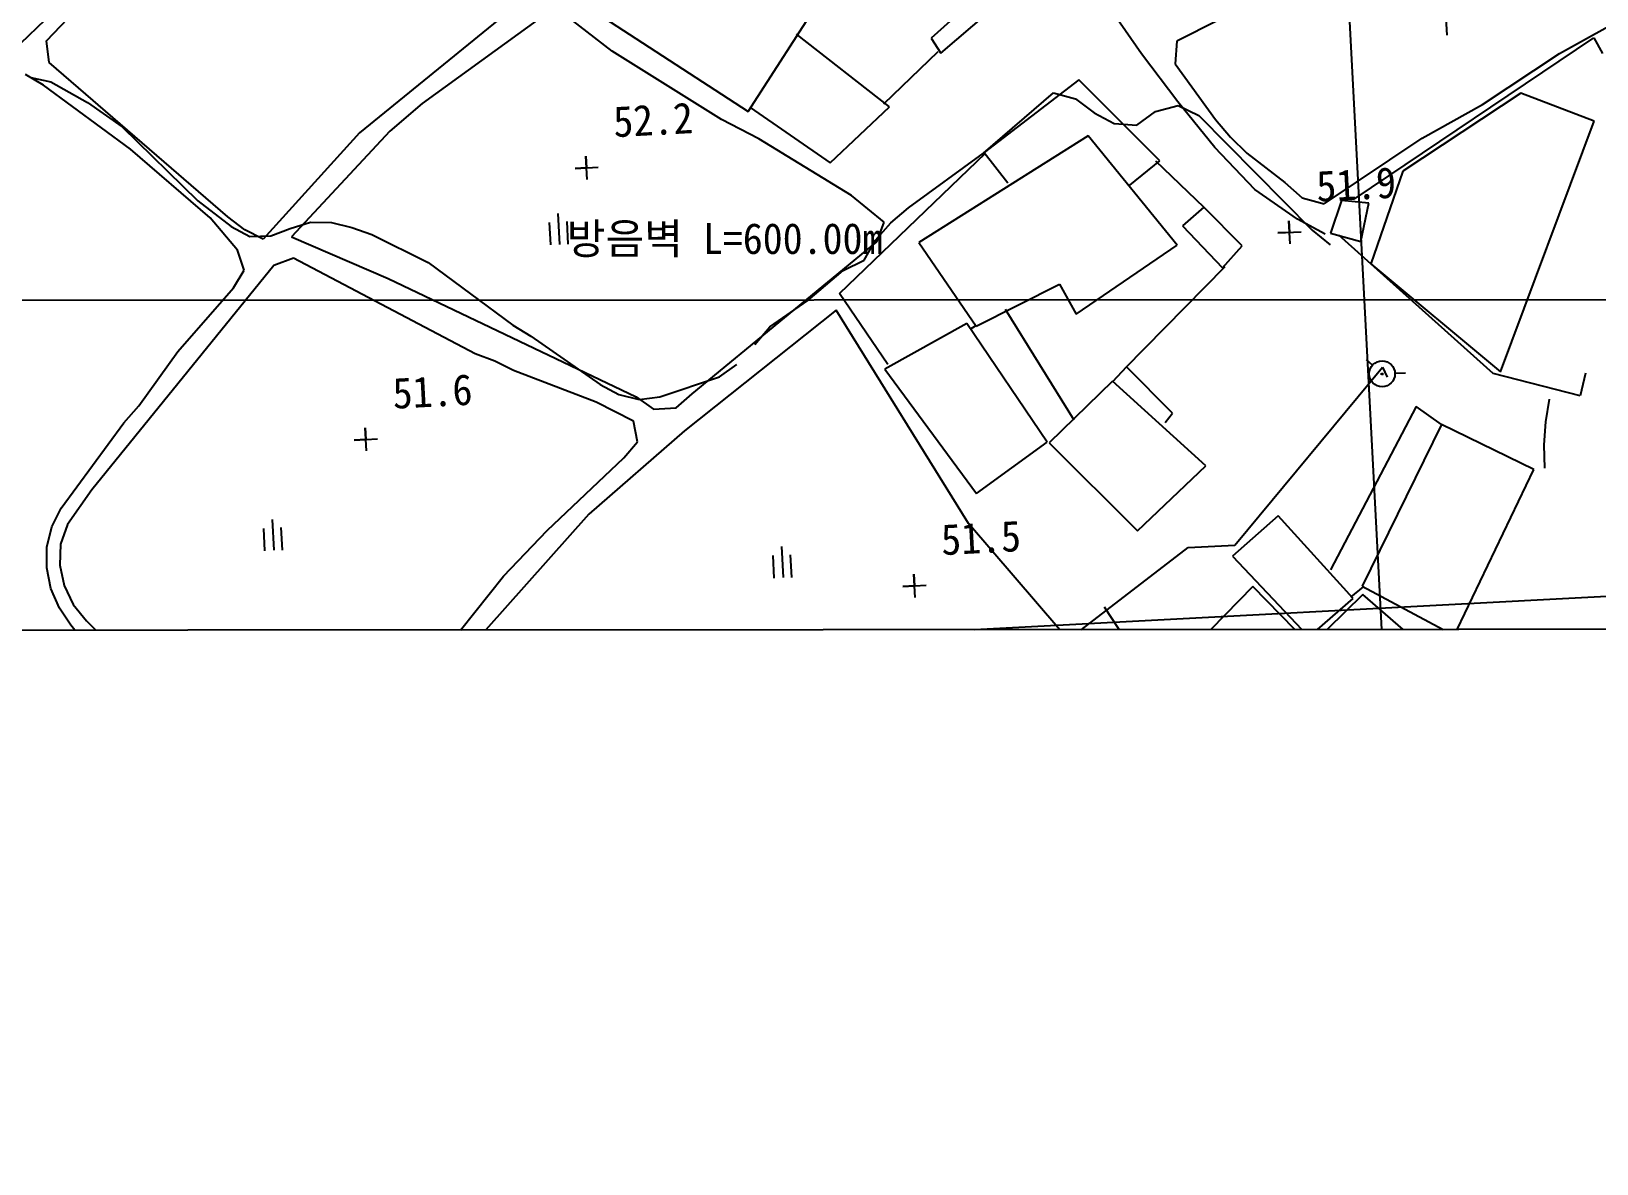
# Model space of a CAD drawing. Header units: millimetres. Extents: x 6886 to 7682, y 1103 to 1810.
# Drawn here: x 7122.1 to 7223.5, y 1363.4 to 1436.7 of the extents above; entities that cross this region are included whole.
import ezdxf
from ezdxf.enums import TextEntityAlignment as Align
from ezdxf.xclip import XClip

# ---------------------------------------------------------------- set-up
doc = ezdxf.new("R2010")
doc.units = ezdxf.units.MM
doc.header["$LTSCALE"] = 10
doc.header["$MEASUREMENT"] = 0
doc.header["$XCLIPFRAME"] = 2
doc.layers.add('TX-PAPR', color=2, linetype='Continuous', plot=False)
doc.layers.add('TZ-BASE', color=253, linetype='Continuous')
doc.styles.add('GHS', font='GulimChe.ttf')
doc.styles.add('GUL', font='GulimChe.ttf')

# ---------------------------------------------------------------- blocks, each defined once
blk = doc.blocks.new('JD-4F4DFDFGR14')
at = {"layer": 'TZ-BASE'}
for p, q in [((230.81, 139.26), (249.26, -210.6)), ((201.06, -41.32, -23.8), (209.67, -28, -23.8)), ((189.91, -31.28, -32.64), (175.88, -42.71, -32.64)), ((151.4, -39.32, -33.06), (159.3, -31.76, -33.06)), ((253.64, -37.56, -31.64), (261.5, -33.19, -31.64)), ((155.6, -36.74, -32.64), (158.43, -33.79, -32.64)), ((190.39, -34.4, -23.8), (201.06, -41.32, -23.8)), ((215.8, -33.99, -28.41), (212.93, -36.58, -28.41)), ((226.56, -37.58, -31.18), (223.99, -33.88, -31.18)), ((187.64, -35.23, -32.64), (179.94, -40.81, -32.64)), ((192.26, -37.42, -32.64), (189.01, -34.92, -32.64)), ((213.55, -37.54, -28.41), (216.66, -34.89, -28.41)), ((231.54, -35.41, -31.64), (228.84, -36.77, -31.64)), ((246.35, -36.38, -32.22), (246.28, -34.88, -32.22)), ((210.23, -41.03, -29.17), (204.19, -36.32, -29.17)), ((155.77, -38.16, -32.64), (155.6, -36.74, -32.64)), ((199.34, -41.85, -32.64), (192.26, -37.42, -32.64)), ((213.35, -37.45, -30.35), (209.83, -40.85, -30.35)), ((212.93, -36.58, -28.41), (213.55, -37.54, -28.41)), ((228.84, -36.77, -31.64), (228.74, -38.24, -31.64)), ((240.34, -47, -30.62), (255.86, -36.56, -30.62)), ((255.86, -36.56, -30.62), (256.43, -37.57, -30.62)), ((167.36, -48.15, -32.64), (155.77, -38.16, -32.64)), ((228.91, -40.69, -31.18), (226.56, -37.58, -31.18)), ((228.74, -38.24, -31.64), (231.35, -41.84, -31.64)), ((248.64, -40.86, -31.64), (253.64, -37.56, -31.64)), ((155.41, -39.62, -33.64), (154.25, -38.93, -33.64)), ((154.58, -39.13, -32.64), (155.89, -39.41, -32.64)), ((155.89, -39.41, -32.64), (158.26, -40.75, -32.64)), ((222.49, -39.27, -29.83), (216.36, -43.98, -29.83)), ((227.75, -44.51, -29.83), (222.49, -39.27, -29.83)), ((161.04, -43.77, -33.64), (155.41, -39.62, -33.64)), ((216.31, -44.03, -32.64), (220.85, -40.11, -32.64)), ((220.85, -40.11, -32.64), (222.28, -40.51, -32.64)), ((222.28, -40.51, -32.64), (223.49, -41.4, -32.64)), ((251.12, -40.14, -24.32), (243.48, -45.19, -24.32)), ((255.89, -41.95, -24.32), (251.12, -40.14, -24.32)), ((158.26, -40.75, -32.64), (160.51, -42.32, -32.64)), ((179.94, -40.81, -32.64), (177.85, -42.59, -32.64)), ((201.2, -41.07, -29.17), (206.37, -44.64, -29.17)), ((206.37, -44.64, -29.17), (210.23, -41.03, -29.17)), ((223.49, -41.4, -32.64), (224.78, -42.1, -32.64)), ((226.26, -42.2, -32.64), (227.46, -41.33, -32.64)), ((227.46, -41.33, -32.64), (228.92, -40.94, -32.64)), ((231.31, -43.66, -31.18), (228.91, -40.69, -31.18)), ((228.92, -40.94, -32.64), (230.26, -41.58, -32.64)), ((230.26, -41.58, -32.64), (237.61, -49, -32.64)), ((244.73, -43.04, -31.64), (248.64, -40.86, -31.64)), ((160.51, -42.32, -32.64), (165.42, -47.1, -32.64)), ((177.85, -42.59, -32.64), (171.48, -49.43, -32.64)), ((201.75, -43.09, -32.64), (199.34, -41.85, -32.64)), ((224.78, -42.1, -32.64), (226.26, -42.2, -32.64)), ((231.35, -41.84, -31.64), (232.32, -42.99, -31.64)), ((249.82, -58.19, -24.32), (255.89, -41.95, -24.32)), ((175.88, -42.71, -32.64), (169.65, -49.59, -32.64)), ((207.76, -46.77, -32.64), (201.75, -43.09, -32.64)), ((223.09, -42.89, -29.42), (212.12, -49.81, -29.42)), ((228.86, -49.97, -29.42), (223.09, -42.89, -29.42)), ((232.32, -42.99, -31.64), (233.38, -44.03, -31.64)), ((238.39, -47.31, -31.64), (244.73, -43.04, -31.64)), ((166.2, -48.22, -33.64), (161.04, -43.77, -33.64)), ((190.64, -45.72, -32.47), (190.56, -44.22, -32.47)), ((190.56, -44.22, -32.47), (190.6, -44.97, -32.47)), ((206.98, -53.11, -29.54), (216.45, -44.03, -29.54)), ((211.46, -47.57, -32.64), (216.31, -44.03, -32.64)), ((216.36, -43.98, -29.83), (217.89, -45.94, -29.83)), ((225.79, -46.09, -29.83), (227.75, -44.51, -29.83)), ((227.46, -44.51, -29.54), (230.6, -47.51, -29.54)), ((233.9, -46.37, -31.18), (231.31, -43.66, -31.18)), ((233.38, -44.03, -31.64), (235.85, -45.92, -31.64)), ((189.85, -45.01, -32.47), (191.35, -44.93, -32.47)), ((190.6, -44.97, -32.47), (189.85, -45.01, -32.47)), ((243.48, -45.19, -24.32), (241.41, -51.19, -24.32)), ((236.66, -48.3, -31.18), (233.9, -46.37, -31.18)), ((235.85, -45.92, -31.64), (236.96, -46.92, -31.64)), ((165.42, -47.1, -32.64), (167.58, -48.77, -32.64)), ((209.88, -48.49, -32.64), (207.76, -46.77, -32.64)), ((210.32, -48.54, -32.64), (211.46, -47.57, -32.64)), ((230.6, -47.51, -30.37), (229.21, -48.73, -30.37)), ((233.08, -50.03, -30.37), (230.6, -47.51, -30.37)), ((236.96, -46.92, -31.64), (238.39, -47.31, -31.64)), ((239.51, -47.08, -30.3), (238.79, -49.21, -30.3)), ((241.28, -47.27, -30.3), (239.51, -47.08, -30.3)), ((240.77, -49.74, -30.3), (241.28, -47.27, -30.3)), ((167.99, -50.31, -33.64), (166.2, -48.22, -33.64)), ((168.45, -48.98, -32.64), (167.36, -48.15, -32.64)), ((171.4, -48.9, -32.64), (172.72, -48.5, -32.64)), ((172.72, -48.5, -32.64), (174.07, -48.51, -32.64)), ((174.07, -48.51, -32.64), (175.39, -48.84, -32.64)), ((188.18, -48.51, -33.08), (188.26, -49.96, -33.08)), ((188.74, -47.92, -33.08), (188.85, -49.93, -33.08)), ((189.41, -49.92, -33.08), (189.33, -48.45, -33.08)), ((209.32, -49.65, -32.64), (210.32, -48.54, -32.64)), ((209.41, -49.77, -32.64), (209.88, -48.49, -32.64)), ((236.18, -49.9, -32.71), (236.1, -48.4, -32.71)), ((236.1, -48.4, -32.71), (236.14, -49.15, -32.71)), ((238.45, -49.27, -31.18), (236.66, -48.3, -31.18)), ((700.05, -49.35), (0.06, -86.26)), ((167.58, -48.77, -32.64), (168.79, -49.41, -32.64)), ((169.65, -49.59, -32.64), (168.45, -48.98, -32.64)), ((168.79, -49.41, -32.64), (170.13, -49.38, -32.64)), ((170.13, -49.38, -32.64), (171.4, -48.9, -32.64)), ((171.48, -49.43, -32.64), (177.74, -52.15, -32.64)), ((175.39, -48.84, -32.64), (176.68, -49.3, -32.64)), ((176.68, -49.3, -32.64), (180.33, -51.1, -32.64)), ((208.58, -50.95, -32.64), (209.32, -49.65, -32.64)), ((229.21, -48.73, -30.37), (231.8, -51.44, -30.37)), ((235.39, -49.19, -32.71), (236.89, -49.11, -32.71)), ((236.14, -49.15, -32.71), (235.39, -49.19, -32.71)), ((237.61, -49, -32.64), (238.77, -49.95, -32.64)), ((238.79, -49.21, -30.3), (240.77, -49.74, -30.3)), ((249.33, -58.3, -30.64), (239.34, -49.34, -30.64)), ((168.42, -51.59, -33.64), (167.99, -50.31, -33.64)), ((197.44, -59.6, -32.64), (209.41, -49.77, -32.64)), ((212.12, -49.81, -29.42), (215.83, -55.23, -29.42)), ((222.33, -54.44, -29.42), (228.86, -49.97, -29.42)), ((231.8, -51.44, -30.37), (233.08, -50.03, -30.37)), ((170.33, -51.3, -32.64), (158.55, -65.82, -32.64)), ((167.73, -52.75, -33.64), (168.42, -51.59, -33.64)), ((171.61, -50.82, -32.64), (170.33, -51.3, -32.64)), ((183.37, -57.02, -32.64), (171.61, -50.82, -32.64)), ((180.33, -51.1, -32.64), (185.82, -55.17, -32.64)), ((204.93, -53.56, -32.64), (207.23, -51.63, -32.64)), ((207.23, -51.63, -32.64), (208.58, -50.95, -32.64)), ((231.95, -51.39, -30.52), (225.48, -57.97, -30.52)), ((241.41, -51.19, -24.32), (249.82, -58.19, -24.32)), ((177.74, -52.15, -32.64), (193.81, -59.81, -32.64)), ((215.83, -55.23, -29.42), (221.24, -52.51, -29.42)), ((221.24, -52.51, -29.42), (222.33, -54.44, -29.42)), ((0.03, -53.63), (500.03, -53.37)), ((164.11, -56.87, -33.64), (167.73, -52.75, -33.64)), ((202.48, -55.26, -32.64), (204.93, -53.56, -32.64)), ((210.12, -57.72, -29.54), (206.98, -53.11, -29.54)), ((206.77, -54.19, -31.65), (196.95, -62.01, -31.65)), ((215.34, -68, -31.65), (206.77, -54.19, -31.65)), ((222.2, -61.31, -29.56), (217.75, -54.14, -29.56)), ((185.82, -55.17, -32.64), (186.98, -55.87, -32.64)), ((201.49, -56.42, -32.64), (202.48, -55.26, -32.64)), ((215.23, -55.06, -29.86), (209.93, -58.02, -29.86)), ((220.43, -62.74, -29.86), (215.23, -55.06, -29.86)), ((215.78, -55.23, -29.83), (215.44, -55.44, -29.83)), ((186.98, -55.87, -32.64), (191.48, -59.01, -32.64)), ((161.59, -60.39, -33.64), (164.11, -56.87, -33.64)), ((184.66, -57.49, -32.64), (183.37, -57.02, -32.64)), ((185.86, -58.09, -32.64), (184.66, -57.49, -32.64)), ((199.21, -58.5, -32.64), (200.33, -57.72, -32.64)), ((241.12, -57.39, -32.16), (241.51, -57.76, -32.16)), ((191.23, -60.14, -32.64), (185.86, -58.09, -32.64)), ((195.34, -59.81, -32.64), (199.21, -58.5, -32.64)), ((209.93, -58.02, -29.86), (215.87, -66.07, -29.86)), ((224.67, -58.78, -29.12), (220.58, -62.79, -29.12)), ((225.57, -57.87, -29.61), (224.67, -58.83, -29.61)), ((230.73, -64.28, -29.12), (224.67, -58.78, -29.12)), ((228.56, -60.87, -29.61), (225.57, -57.87, -29.61)), ((232.61, -69.42, -31.55), (242.16, -57.89, -31.55)), ((242.03, -58.31, -32.16), (242.24, -58.32, -32.16)), ((242.14, -58.24, -32.16), (242.15, -58.4, -32.16)), ((242.16, -57.89, -31.55), (242.47, -58.52, -31.55)), ((242.98, -58.27, -32.16), (243.66, -58.25, -32.16)), ((254.97, -59.74, -30.64), (249.33, -58.3, -30.64)), ((255.32, -58.26, -30.64), (254.97, -59.74, -30.64)), ((191.48, -59.01, -32.64), (192.68, -59.65, -32.64)), ((192.68, -59.65, -32.64), (194, -59.98, -32.64)), ((193.81, -59.81, -32.64), (194.94, -60.6, -32.64)), ((194, -59.98, -32.64), (195.34, -59.81, -32.64)), ((196.41, -60.51, -32.64), (197.44, -59.6, -32.64)), ((160.62, -61.48, -33.64), (161.59, -60.39, -33.64)), ((193.64, -61.39, -32.64), (191.23, -60.14, -32.64)), ((194.94, -60.6, -32.64), (196.41, -60.51, -32.64)), ((244.35, -60.42, -29.61), (238.79, -71, -29.61)), ((246, -61.59, -29.61), (244.35, -60.42, -29.61)), ((252.97, -59.95, -32.64), (252.72, -61.43, -32.64)), ((156.55, -67.01, -33.64), (160.62, -61.48, -33.64)), ((176.34, -63.31, -33.06), (176.26, -61.81, -33.06)), ((176.26, -61.81, -33.06), (176.3, -62.56, -33.06)), ((193.9, -62.72, -32.64), (193.64, -61.39, -32.64)), ((228.09, -61.47, -29.61), (228.56, -60.87, -29.61)), ((246, -61.59, -28.85), (240.84, -72.06, -28.85)), ((251.98, -64.5, -28.85), (246, -61.59, -28.85)), ((252.72, -61.43, -32.64), (252.62, -62.91, -32.64)), ((175.55, -62.6, -33.06), (177.05, -62.52, -33.06)), ((176.3, -62.56, -33.06), (175.55, -62.6, -33.06)), ((196.95, -62.01, -31.65), (190.75, -67.4, -31.65)), ((193.02, -63.76, -32.64), (193.9, -62.72, -32.64)), ((215.87, -66.07, -29.86), (220.43, -62.74, -29.86)), ((220.58, -62.79, -29.12), (226.3, -68.49, -29.12)), ((188.05, -68.46, -32.64), (193.02, -63.76, -32.64)), ((252.62, -62.91, -32.64), (252.67, -64.43, -32.64)), ((226.3, -68.49, -29.12), (230.73, -64.28, -29.12)), ((246.83, -75.26, -28.85), (251.98, -64.5, -28.85)), ((158.55, -65.82, -32.64), (156.97, -68.07, -32.64)), ((155.95, -68.22, -33.64), (156.55, -67.01, -33.64)), ((170.22, -67.74, -33.08), (170.33, -69.74, -33.08)), ((190.75, -67.4, -31.65), (179.28, -80.28, -31.65)), ((235.4, -67.52, -29.76), (232.44, -70.12, -29.76)), ((240.27, -72.86, -29.76), (235.4, -67.52, -29.76)), ((155.63, -69.54, -33.64), (155.95, -68.22, -33.64)), ((156.97, -68.07, -32.64), (156.51, -69.35, -32.64)), ((169.67, -68.33, -33.08), (169.74, -69.78, -33.08)), ((170.89, -69.74, -33.08), (170.82, -68.27, -33.08)), ((185.22, -71.41, -32.64), (188.05, -68.46, -32.64)), ((221.51, -75.17, -31.65), (215.34, -68, -31.65)), ((155.62, -70.88, -33.64), (155.63, -69.54, -33.64)), ((156.51, -69.35, -32.64), (156.46, -70.7, -32.64)), ((203.22, -69.5, -32.9), (203.33, -71.51, -32.9)), ((214.05, -81.49, -31.55), (229.57, -69.57, -31.55)), ((229.57, -69.57, -31.55), (232.61, -69.42, -31.55)), ((155.88, -72.21, -33.64), (155.62, -70.88, -33.64)), ((156.46, -70.7, -32.64), (156.76, -72.03, -32.64)), ((202.66, -70.09, -32.9), (202.74, -71.54, -32.9)), ((203.89, -71.5, -32.9), (203.81, -70.03, -32.9)), ((232.44, -70.12, -29.76), (237.41, -75.36, -29.76)), ((180.96, -76.73, -32.64), (185.22, -71.41, -32.64)), ((211.09, -72.08, -33.17), (212.59, -72, -33.17)), ((211.88, -72.79, -33.17), (211.8, -71.29, -33.17)), ((211.8, -71.29, -33.17), (211.84, -72.04, -33.17)), ((156.44, -73.48, -33.64), (155.88, -72.21, -33.64)), ((156.76, -72.03, -32.64), (157.33, -73.25, -32.64)), ((211.84, -72.04, -33.17), (211.09, -72.08, -33.17)), ((233.77, -72.09, -29.66), (228.55, -77.45, -29.66)), ((240.67, -79.18, -29.66), (233.77, -72.09, -29.66)), ((237.41, -75.36, -29.76), (240.27, -72.86, -29.76)), ((240.9, -72.6, -29.22), (237.71, -75.74, -29.22)), ((240.12, -72.77, -29.61), (240.94, -72.11, -29.61)), ((240.84, -72.06, -28.85), (246.83, -75.26, -28.85)), ((249.13, -79.75, -29.22), (240.9, -72.6, -29.22)), ((157.19, -74.6, -33.64), (156.44, -73.48, -33.64)), ((157.33, -73.25, -32.64), (158.2, -74.32, -32.64)), ((236.62, -92.41, -30.91), (224.15, -73.42, -30.91)), ((158.06, -75.67, -33.64), (157.19, -74.6, -33.64)), ((158.2, -74.32, -32.64), (159.16, -75.29, -32.64))]:
    blk.add_line(p, q, dxfattribs=at)
blk.add_circle((242.14, -58.31, -32.16), 0.837, dxfattribs=at)
at = {"layer": 'TZ-BASE', "style": 'GUL'}
for s, p in [('52.2', (192.38, -42.99, -34.56)), ('51.9', (237.93, -47.17, -35.58)), ('51.6', (178.08, -60.58, -34.56)), ('51.5', (213.62, -70.06, -35.58))]:
    blk.add_text(s, height=2, rotation=3.0191, dxfattribs=at).set_placement(p)
at = {"layer": 'TZ-BASE', "style": 'GHS'}
blk.add_text('방음벽 L=600.00m', height=2, rotation=0.0284, dxfattribs=at).set_placement((199.54, -49.53), align=Align.MIDDLE)

msp = doc.modelspace()

# ---------------------------------------------------------------- linework, layer by layer
at = {"layer": 'TX-PAPR'}
msp.add_lwpolyline([(6967.42, 1547.84), (7667.42, 1548.21), (7667.49, 1398.21), (6967.49, 1397.84), (6967.42, 1547.84)], dxfattribs=at)

# ---------------------------------------------------------------- block references
at = {"layer": 'TZ-BASE', "linetype": 'Continuous'}
ref = msp.add_blockref('JD-4F4DFDFGR14', (6967.45, 1472.84), dxfattribs=at)
XClip(ref).set_block_clipping_path([(-0.0390703231, 74.9999898234), (699.9608347211, 75.364646172), (700.0389753616, -74.6353334748), (0.0390703231, -74.9999898234)])

doc.saveas('drawing.dxf')
